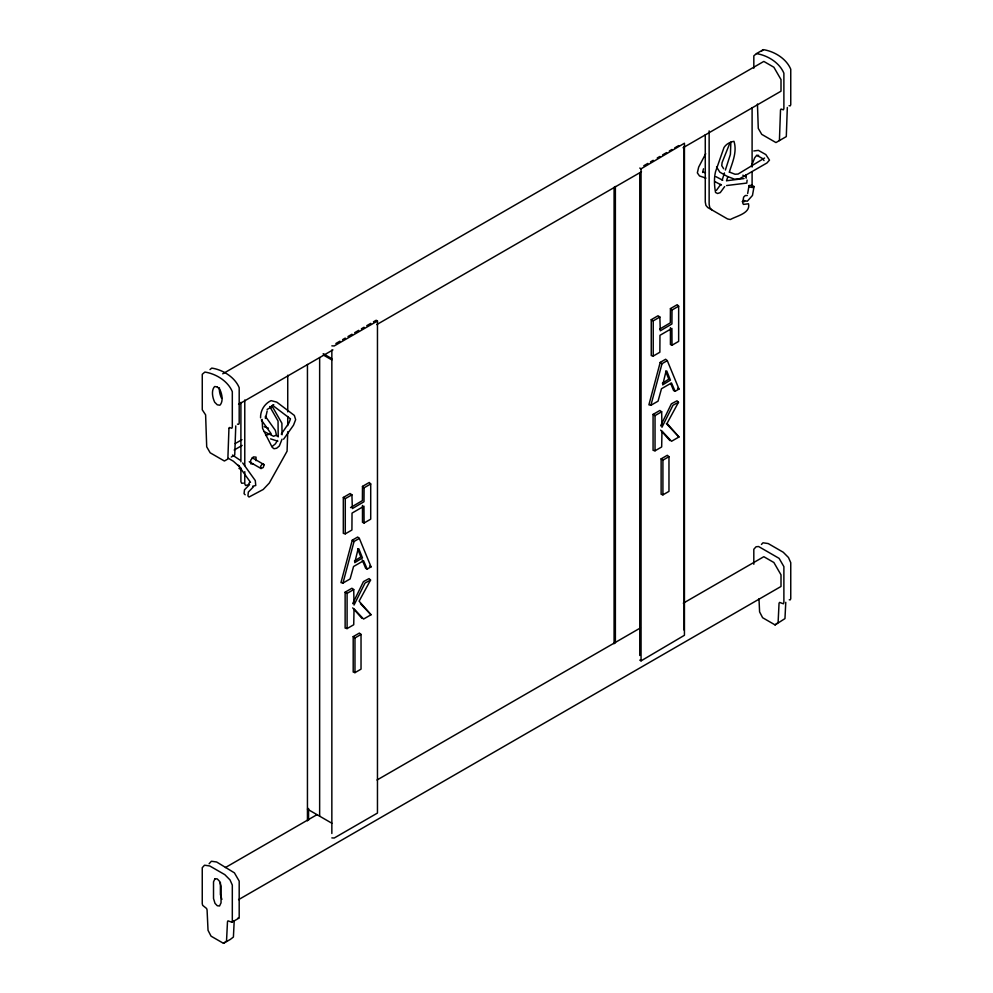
<?xml version="1.0" encoding="UTF-8"?>
<svg xmlns="http://www.w3.org/2000/svg" width="993" height="993" viewBox="0 0 993 993"><rect width="100%" height="100%" fill="white"/><g stroke="black" fill="none" stroke-linecap="round" stroke-linejoin="round"><path stroke-width="1.49" d="M240.902 467.914L240.902 481.63L241.684 483.256L243.484 483.119M240.902 461.807L240.902 402.351M244.774 471.663L244.774 483.864L245.556 485.49L248.337 484.783L249.578 482.399M244.774 465.568L244.774 400.005M262.127 419.406L262.586 428.417L272.206 447.322L273.994 448.737L276.6 448.265L279.306 446.031L282.062 439.167M278.189 436.932L278.04 421.02L269.748 406.522M282.062 434.785L281.9 423.254L272.852 407.44L270.717 407.378L267.105 409.464M287.734 431.744L287.076 451.194L269.289 483.07L263.207 489.487L249.02 497.021L247.927 495.917L248.349 492.056L253.451 486.781M287.734 425.625L287.734 416.464M287.734 411.872L287.734 375.217M307.445 820.876L307.445 364.443M308.562 820.23L308.562 808.488L307.445 809.134L331.848 823.222M614.084 643.749L614.084 187.28M615.375 642.943L615.375 186.473M746.165 178.219L746.177 174.656M235.763 425.91L234.733 455.055L231.27 457.041M779.418 140.572L780.51 109.9L781.069 109.056L783.378 109.813L783.887 108.696L783.887 73.209C779.455 62.547 767.378 55.273 756.443 53.622L753.824 55.856L753.824 68.207M787.325 107.467L786.295 136.6L775.955 142.57L761.73 134.353L758.267 128.358L757.448 104.042M234.211 920.747L233.405 937.044L230.376 939.378L223.512 943.35L211.05 936.163L208.033 930.329L207.078 909.973L206.581 908.496L202.684 905.368L202.249 903.68L202.249 867.708L204.533 865.201L209.759 865.97L224.803 874.647L230.028 879.922L232.312 885.073L232.312 921.045L231.878 922.224L227.98 920.846L227.484 921.752L226.528 941.016L223.512 943.35M785.773 602.304L784.966 618.602L775.074 624.907L762.624 617.72L759.595 611.887L758.987 598.804M260.576 417.854C260.29 410.643 264.51 403.654 271.077 400.638L276.774 402.128L294.338 415.434L295.653 419.642L293.494 425.227L283.601 439.204M747.096 180.093L746.798 183.072L726.566 185.542M747.655 193.523L749.057 185.554L751.775 185.281L754.047 186.535L752.471 195.46L747.282 201.256L743.633 200.4M702.634 172.484L703.491 168.785M352.279 540.167L340.959 582.593L342.957 583.077L350.107 578.944L353.558 566.506L363.562 560.735L367.187 569.088L371.059 566.854L359.354 538.405L357.691 537.039L352.279 540.167L354.054 541.47L359.354 538.405M342.957 583.077L354.054 541.47M660.221 362.383L648.901 404.821L650.899 405.293L658.049 401.16L661.487 388.735L671.504 382.95L675.116 391.304L678.989 389.07L667.296 360.633L665.62 359.255L660.221 362.383L661.996 363.699L667.296 360.633M650.899 405.293L661.996 363.699M252.16 457.736L264.138 464.662L263.244 467.517L261.035 468.535L249.243 461.733M722.159 180.081L724.456 172.931M725.374 170.076L730.414 154.362L730.873 142.086M726.491 180.887L727.857 176.593M729.234 172.31C732.412 162.48 737.315 151.73 733.964 141.316C730.215 141.85 726.082 144.134 724.021 147.46L715.543 171.652C713.917 178.343 714.302 185.79 715.543 192.468L717.554 193.498L720.26 192.617L724.654 186.597M231.878 922.224L238.754 918.252L239.189 917.073L239.189 881.101L234.41 872.847L216.635 861.998L211.41 861.241L209.113 863.749M290.366 419.319L288.975 422.894L281.267 434.152M751.378 166.265L754.705 157.763L756.443 155.628L758.652 155.342M729.967 142.843L722.085 162.567L721.762 165.67L723.649 168.711M267.167 410.953L265.503 418.425L265.416 416.402L275.346 430.366L276.439 434.984L273.621 436.299L264.212 431.607M352.689 603.62L363.45 581.613L369.061 578.596L370.55 580.073L359.094 601.175L371.034 614.754L363.587 619.049L354.029 608.87L353.731 624.746L347.091 628.581L345.13 628.072L345.13 592.176L351.907 588.266L353.731 589.557L354.017 605.035L365.039 583.028L370.55 580.073M660.63 425.836L671.38 403.828L677.003 400.824L678.492 402.289L667.023 423.403L678.964 436.982L671.529 441.277L661.971 431.086L661.673 446.962L655.032 450.797L653.071 450.301L653.071 414.404L659.849 410.494L661.673 411.772L661.959 427.263L672.981 405.243L678.492 402.289M720.794 184.363L716.4 190.383M705.688 153.704L698.662 167.134L697.347 172.856L699.506 175.96L705.961 178.119M277.457 440.445L275.446 443.797L272.74 446.031M764.573 158.024L738.06 174.048L735.006 174.234L729.818 172.236M761.445 544.462L762.972 542.799L768.197 543.556L783.241 552.245L788.467 557.507L790.751 562.659L790.751 598.63L790.316 599.809L789.249 599.797M249.578 484.559L244.489 489.822L244.067 493.682L245.159 494.787M210.007 369.582L211.757 368.093C222.68 369.744 234.77 377.017 239.189 387.68L239.189 423.179L238.68 424.284L237.464 424.172M761.569 51.14L763.319 49.65C774.255 51.301 786.332 58.575 790.751 69.237L790.751 104.737L790.254 105.841L789.038 105.73M754.047 186.535L752.744 187.59L749.665 186.982L749.057 185.554M775.074 624.907L778.102 622.574L779.046 603.31L779.542 602.403L783.44 603.781L783.887 602.602L783.887 566.631L779.108 558.364L758.59 546.522L756.095 546.758L753.811 549.266L753.811 564.26M269.91 407.229L273.758 404.759L271.734 405.852M235.254 443.536L241.969 439.651M234.187 450.028L242.18 445.398M756.443 53.622L763.319 49.65M222.73 373.815L763.816 61.417L773.882 67.239L781.007 79.564L781.007 91.195L683.06 147.746M335.882 343.516L339.904 341.195M342.597 339.643L345.279 338.092M347.972 336.54L351.994 334.207M354.687 332.667L358.709 330.334M361.402 328.782L364.083 327.231M366.765 325.679L370.799 323.358M373.48 321.806L376.173 320.255L377.464 321L377.464 813.056L334.244 838.005L331.848 837.906M643.799 165.744L647.833 163.411M650.514 161.859L653.195 160.307M657.229 157.986L659.923 156.435M662.604 154.883L666.638 152.562M669.319 151.01L672 149.459M674.694 147.907L678.715 145.574M377.464 321L334.244 345.949L331.848 345.849M639.765 168.065L641.056 168.81L684.438 143.215L684.438 635.284L641.056 660.866L639.765 660.122M238.581 404.362L332.903 349.908M376.769 324.587L641.478 171.752M364.083 523.001L363.972 506.194L352.031 513.096L351.919 530.014L345.279 533.849L343.317 533.353L343.317 497.456L350.082 493.546L351.919 494.824L352.354 508.59L363.984 501.75L364.083 487.799L362.482 486.396L369.247 482.486L370.712 483.976L370.712 519.165L364.083 523.001L362.482 522.293L362.482 505.462M672.013 345.216L671.913 328.41L659.96 335.311L659.861 352.242L653.22 356.065L651.247 355.581L651.247 319.684L658.024 315.774L659.861 317.04L660.283 330.806L671.926 323.979L672.013 310.027L670.424 308.612L677.189 304.702L678.653 306.192L678.653 341.381L672.013 345.216L670.424 344.509L670.424 327.69M345.279 533.849L345.279 498.66L351.919 494.824M364.083 487.799L370.712 483.976M653.22 356.065L653.22 320.876L659.861 317.04M672.013 310.027L678.653 306.192M350.517 507.584L362.395 500.621L362.482 486.396M659.737 329.068L670.325 322.837L670.424 308.612M354.439 561.033L360.856 556.936L357.679 548.918M662.368 383.261L668.798 379.165L665.62 371.134M347.091 628.581L347.091 593.38L353.731 589.557M655.032 450.797L655.032 415.608L661.673 411.772M353.198 636.637L359.367 633.075L361.03 634.44L361.03 669.145L354.973 672.646L353.198 672.025L353.198 636.637L354.973 637.94L354.973 672.646M661.127 458.865L667.308 455.291L668.972 456.668L668.972 491.374L662.914 494.862L661.127 494.253L661.127 458.865L662.914 460.156L662.914 494.862M354.973 637.94L361.03 634.44M662.914 460.156L668.972 456.668M225.411 867.547L317.052 814.632M377.017 780.014L640.386 627.961M683.308 603.173L763.816 556.701L773.882 562.51L781.007 574.848L781.007 586.478L238.581 899.646M265.64 435.443L269.674 434.04M742.218 201.529L744.651 201.554M252.694 486.21L255.76 485.515L255.288 480.575L242.702 462.974M744.018 178.554L727.323 180.664M753.811 150.961L758.379 150.365L765.851 154.573L769.476 160.109L766.968 162.964L739.375 178.877L734.671 179.249L727.137 176.344L719.801 172.137L716.561 166.948M264.212 426.742L268.333 428.095M747.295 195.534L745.321 195.522L743.633 197.135L742.64 202.771L743.422 204.397L748.511 203.788C750.782 213.272 736.57 215.965 730.364 219.515L727.584 218.969L707.786 207.549L705.924 205.402L705.266 201.989L705.266 134.763M237.687 918.24L238.754 918.252M253.376 464.004L250.708 463.781L250.683 460.231L253.352 456.904L256.033 457.115L256.045 460.665M276.203 435.716L278.04 436.113M277.841 441.202L270.592 438.881M702.895 172.037L705.44 172.819M264.138 464.662L262.487 463.892L260.563 466.3L261.035 468.535M675.116 391.304L673.602 390.547L670.697 383.484M367.187 569.088L365.672 568.331L362.184 559.853M722.73 180.229L715.879 176.642M721.464 185.058L714.823 181.595M678.964 436.982L666.377 423.626M371.034 614.754L360.459 603.694M238.953 468.411L241.225 469.652M677.561 388.263L678.989 389.07M369.619 566.047L371.059 566.854M756.716 155.268L762.723 158.644L764.002 160.581M742.838 175.178L745.445 176.68M323.197 353.657L331.736 358.585M323.308 354.998L331.848 359.925M232.474 455.067L240.095 460.169M228.415 458.344L233.318 461.199L239.685 466.896L238.295 465.258L250.509 482.337M651.247 319.684L653.22 320.876M343.317 497.456L345.279 498.66M653.071 414.404L655.032 415.608M345.13 592.176L347.091 593.38M273.758 406.199L290.502 418.885M660.643 430.118L669.903 440.582M352.701 607.89L361.961 618.366M711.658 209.771L709.784 207.636L709.139 204.21L709.139 130.89M261.345 420.002L271.238 433.891M221.886 899.385L220.396 894.532L220.396 882.405M752.098 107.604L752.098 167.06M752.098 171.64L752.098 186.883M684.09 146.703L684.09 630.133M641.056 168.81L641.056 660.866M639.765 172.708L639.765 655.479M331.848 350.07L331.848 833.499M319.647 357.542L319.647 816.172M221.563 398.267A16.322 9.421 60 0 1 219.391 387.779M228.949 428.343L227.856 459.014L224.393 461.013L210.168 452.796L206.705 446.813L205.613 414.875L202.262 409.799L202.262 374.299L204.881 372.065C215.816 373.716 227.893 380.989 232.312 391.652L232.312 427.139L231.816 428.256L229.507 427.499L228.949 428.343M358.026 549.266L354.749 562.646L362.47 557.917L358.833 548.794L358.026 549.266M665.968 371.481L662.691 384.874L670.412 380.145L666.775 371.01L665.968 371.481M215.009 878.693L213.52 881.821L213.52 898.504L215.009 903.357L217.281 905.74L219.552 905.976L221.042 902.848L221.042 886.166L219.552 881.312L217.281 878.929L215.009 878.693M217.281 386.935L214.687 386.5A16.322 9.421 60 0 0 214.687 402.239L217.281 404.796L219.875 405.231A16.322 9.421 60 0 0 219.875 389.492L217.281 386.935"/></g></svg>
